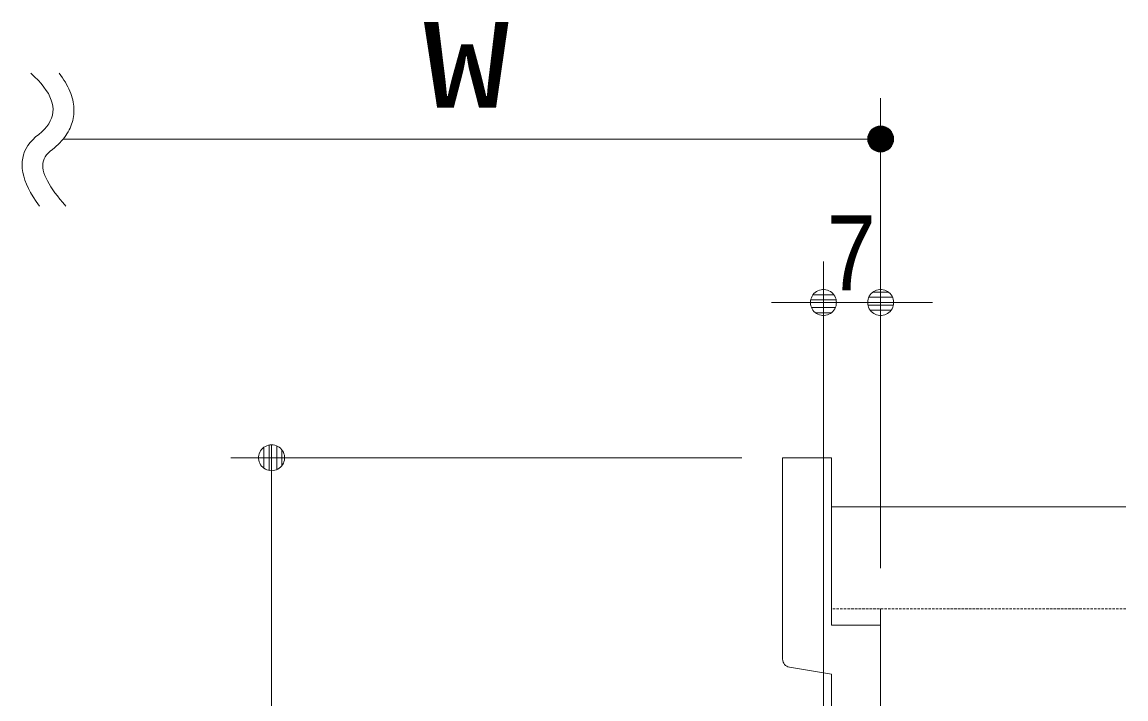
# Model space of a CAD drawing. Units: millimetres, scale not verified. Extents: x -6062 to 6062, y -3045 to 3045.
# Drawn here: x -2039 to -1498, y 1785 to 2116 of the extents above; entities that cross this region are included whole.
import ezdxf
from ezdxf.enums import TextEntityAlignment as Align

# ---------------------------------------------------------------- set-up
doc = ezdxf.new("R2010")
doc.units = ezdxf.units.MM
doc.header["$LTSCALE"] = 20
doc.linetypes.add('DASHED1', pattern=[1.8, 1.2, -0.6])
for name, color, linetype, lineweight in [('0-0_3一般', 7, 'Continuous', 9), ('0-1_2寸法-1', 7, 'Continuous', 9), ('0-2_0', 7, 'Continuous', 9), ('0-3_2寸法-3', 7, 'Continuous', 9)]:
    doc.layers.add(name, color=color, linetype=linetype, lineweight=lineweight)
doc.styles.add('ＭＳ ゴシック', font='')
doc.styles.add('ＭＳ Ｐゴシック', font='')
doc.styles.get('ＭＳ ゴシック').set_extended_font_data('MS Gothic')
doc.styles.get('ＭＳ Ｐゴシック').set_extended_font_data('MS PGothic')

# ---------------------------------------------------------------- blocks, each defined once
blk = doc.blocks.new('グループ-24')
at = {"layer": '0-0_3一般'}
for p, q in [((2420, 36084.7), (2420, 38056.9)), ((5780, 37576.9), (2900, 37576.9)), ((3380, 36576.9), (3380, 28176.9)), ((3380, 36416.9), (2900, 36416.9)), ((3380, 35296.9), (3380, 36416.9)), ((2486.8, 36005.7), (2900, 35936.9)), ((2900, 34552.9), (2900, 35936.9))]:
    blk.add_line(p, q, dxfattribs=at)
at = {"layer": '0-0_3一般', "linetype": 'DASHED1'}
blk.add_line((5780, 36576.9), (2900, 36576.9), dxfattribs=at)
at = {"layer": '0-0_3一般'}
blk.add_lwpolyline([(2900, 36416.9), (2900, 38056.9), (2420, 38056.9)], dxfattribs=at)
for start, end in [(180, 220.26884), (220.26884, 260.53768)]:
    blk.add_arc((2500, 36084.7), 80, start, end, dxfattribs=at)
blk = doc.blocks.new('_Dot')
at = {"layer": '0-2_0'}
for p, q in [((-10, 0), (-20, 0)), ((9.78, 2), (-9.78, 2)), ((7.99, 6), (-7.99, 6)), ((9.16, -3.98), (-9.16, -3.98)), ((6, -7.98), (-6, -7.98))]:
    blk.add_line(p, q, dxfattribs=at)
for points in [[(10, 0), (9.92, 1.25), (9.69, 2.49), (9.3, 3.68), (8.76, 4.82), (8.09, 5.88), (7.29, 6.85), (6.37, 7.71), (5.36, 8.44), (4.26, 9.05), (3.09, 9.51), (1.87, 9.82), (0.63, 9.98), (-0.63, 9.98), (-1.87, 9.82), (-3.09, 9.51), (-4.26, 9.05), (-5.36, 8.44), (-6.37, 7.71), (-7.29, 6.85), (-8.09, 5.88), (-8.76, 4.82), (-9.3, 3.68), (-9.69, 2.49), (-9.92, 1.25), (-10, 0), (0, 0)], [(-10, 0), (-9.92, -1.25), (-9.69, -2.49), (-9.3, -3.68), (-8.76, -4.82), (-8.09, -5.88), (-7.29, -6.85), (-6.37, -7.71), (-5.36, -8.44), (-4.26, -9.05), (-3.09, -9.51), (-1.87, -9.82), (-0.63, -9.98), (0.63, -9.98), (1.87, -9.82), (3.09, -9.51), (4.26, -9.05), (5.36, -8.44), (6.37, -7.71), (7.29, -6.85), (8.09, -5.88), (8.76, -4.82), (9.3, -3.68), (9.69, -2.49), (9.92, -1.25), (10, 0), (0, 0)]]:
    blk.add_lwpolyline(points, close=True, dxfattribs=at)
blk = doc.blocks.new('グループ-49')
at = {"layer": '0-3_2寸法-3'}
blk.add_line((-4884, 40565.6), (-4852.1, 40520.9), dxfattribs=at)
for points in [[(-4936.6, 41820.9), (-4899.1, 41786.4), (-4865.2, 41752.5), (-4834.8, 41719), (-4807.9, 41686), (-4784.6, 41653.4), (-4764.8, 41621.4), (-4748.6, 41589.8), (-4735.9, 41558.7), (-4726.7, 41528), (-4721, 41497.8), (-4718.9, 41468.2), (-4720.3, 41438.9), (-4725.3, 41410.2), (-4733.8, 41381.9), (-4745.8, 41354.1), (-4761.3, 41326.8), (-4780.4, 41300), (-4803, 41273.6), (-4829.2, 41247.7), (-4858.8, 41222.3), (-4890, 41196.9), (-4917.9, 41170.5), (-4942.5, 41143), (-4963.9, 41114.6), (-4981.8, 41085.2), (-4996.5, 41054.7), (-5007.8, 41023.2), (-5015.8, 40990.7), (-5020.4, 40957.1), (-5021.8, 40922.6), (-5019.8, 40887), (-5014.5, 40850.4), (-5005.8, 40812.8), (-4993.8, 40774.2), (-4978.5, 40734.5), (-4959.9, 40693.8), (-4937.9, 40652.1), (-4912.7, 40609.4), (-4884, 40565.6)], [(-4660.3, 41820.9), (-4643, 41798.6), (-4626.8, 41776.4), (-4611.9, 41754.3), (-4598.1, 41732.3), (-4585.5, 41710.3), (-4574.1, 41688.4), (-4563.7, 41666.5), (-4554.4, 41644.9), (-4546, 41623.4), (-4538.6, 41602.1), (-4532.2, 41580.9), (-4526.7, 41559.9), (-4522.2, 41539.1), (-4518.7, 41518.4), (-4516.2, 41498), (-4514.6, 41477.6), (-4514, 41457.5), (-4514.3, 41437.5), (-4515.7, 41417.7), (-4518, 41398), (-4521.2, 41378.6), (-4525.5, 41359.2), (-4530.7, 41340.1), (-4536.9, 41321.1), (-4544, 41302.3), (-4552.2, 41283.7), (-4561.3, 41265.2), (-4571.3, 41246.9), (-4582.4, 41228.7), (-4594.4, 41210.7), (-4607.4, 41192.9), (-4621.3, 41175.3), (-4636.2, 41157.8), (-4652.1, 41140.5), (-4669, 41123.4), (-4686.8, 41106.4), (-4705.6, 41089.6), (-4725.4, 41073), (-4746.1, 41056.5)], [(-4746.1, 41056.5), (-4765.3, 41039.5), (-4781.5, 41021.6), (-4794.9, 41002.9), (-4805.4, 40983.2), (-4813, 40962.7), (-4817.7, 40941.3), (-4819.4, 40919), (-4818.3, 40895.8), (-4814.2, 40871.8), (-4807.3, 40846.8), (-4798, 40821.1), (-4786.7, 40794.5), (-4773.3, 40767.2), (-4758, 40739.1), (-4740.6, 40710.3), (-4721.2, 40680.7), (-4699.8, 40650.3), (-4676.4, 40619.1), (-4651, 40587.1), (-4623.6, 40554.4), (-4594.2, 40520.9)]]:
    blk.add_lwpolyline(points, dxfattribs=at)
blk = doc.blocks.new('グループ-50')
at = {"layer": '0-3_2寸法-3'}
for p, q in [((3380, 39976.9), (3380, 41576.9)), ((3472.5, 41263.8), (3287.5, 41263.8)), ((3468.7, 41267.8), (3291.3, 41267.8)), ((3464.1, 41271.8), (3295.9, 41271.8)), ((3459.4, 41275.8), (3300.6, 41275.8)), ((3454.7, 41279.8), (3305.3, 41279.8)), ((3448.1, 41283.8), (3311.9, 41283.8)), ((3441.6, 41287.8), (3318.4, 41287.8)), ((3433.8, 41291.8), (3326.2, 41291.8)), ((3424.2, 41295.8), (3335.8, 41295.8)), ((3411.1, 41299.8), (3348.9, 41299.8)), ((3383.2, 41303.8), (3376.8, 41303.8)), ((-4620, 41176.9), (3380, 41176.9)), ((3507, 41175.8), (3253, 41175.8)), ((3506.9, 41179.8), (3253.1, 41179.8)), ((3506.7, 41171.8), (3253.3, 41171.8)), ((3506.6, 41183.8), (3253.4, 41183.8)), ((3506.4, 41167.8), (3253.6, 41167.8)), ((3506.3, 41187.8), (3253.7, 41187.8)), ((3506.1, 41163.8), (3253.9, 41163.8)), ((3506, 41191.8), (3254, 41191.8)), ((3505.8, 41159.8), (3254.2, 41159.8)), ((3505.6, 41195.8), (3254.4, 41195.8)), ((3505.3, 41155.8), (3254.7, 41155.8)), ((3504.8, 41199.8), (3255.2, 41199.8)), ((3503.9, 41203.8), (3256.1, 41203.8)), ((3502.9, 41207.8), (3257.1, 41207.8)), ((3502, 41211.8), (3258, 41211.8)), ((3501, 41215.8), (3259, 41215.8)), ((3499.4, 41219.8), (3260.6, 41219.8)), ((3497.8, 41223.8), (3262.2, 41223.8)), ((3496.1, 41227.8), (3263.9, 41227.8)), ((3494.4, 41231.8), (3265.6, 41231.8)), ((3492.6, 41235.8), (3267.4, 41235.8)), ((3490.1, 41239.8), (3269.9, 41239.8)), ((3487.7, 41243.8), (3272.3, 41243.8)), ((3485.2, 41247.8), (3274.8, 41247.8)), ((3482.7, 41251.8), (3277.3, 41251.8)), ((3479.3, 41255.8), (3280.7, 41255.8)), ((3475.9, 41259.8), (3284.1, 41259.8)), ((3504.3, 41151.8), (3255.7, 41151.8)), ((3503.3, 41147.8), (3256.7, 41147.8)), ((3502.4, 41143.8), (3257.6, 41143.8)), ((3501.4, 41139.8), (3258.6, 41139.8)), ((3500.1, 41135.8), (3259.9, 41135.8)), ((3498.5, 41131.8), (3261.5, 41131.8)), ((3496.8, 41127.8), (3263.2, 41127.8)), ((3495.2, 41123.8), (3264.8, 41123.8)), ((3493.5, 41119.8), (3266.5, 41119.8)), ((3491.2, 41115.8), (3268.8, 41115.8)), ((3488.7, 41111.8), (3271.3, 41111.8)), ((3486.3, 41107.8), (3273.7, 41107.8)), ((3483.8, 41103.8), (3276.2, 41103.8)), ((3480.8, 41099.8), (3279.2, 41099.8)), ((3477.4, 41095.8), (3282.6, 41095.8)), ((3474, 41091.8), (3286, 41091.8)), ((3470.5, 41087.8), (3289.5, 41087.8)), ((3466.1, 41083.8), (3293.9, 41083.8)), ((3461.4, 41079.8), (3298.6, 41079.8)), ((3456.7, 41075.8), (3303.3, 41075.8)), ((3451, 41071.8), (3309, 41071.8)), ((3444.5, 41067.8), (3315.5, 41067.8)), ((3437.9, 41063.8), (3322.1, 41063.8)), ((3428.4, 41059.8), (3331.6, 41059.8)), ((3418.4, 41055.8), (3341.6, 41055.8)), ((3401.7, 41051.8), (3358.3, 41051.8))]:
    blk.add_line(p, q, dxfattribs=at)
blk.add_circle((3380, 41176.9), 127.1, dxfattribs=at)
blk.add_circle((3380, 41176.9), 127.1, dxfattribs=at)
blk.add_blockref('グループ-49', (0, 0), dxfattribs=at)
at = {"layer": '0-3_2寸法-3', "style": 'ＭＳ ゴシック', "width": 1.5}
blk.add_text('W', height=836.9, dxfattribs=at).set_placement((-1100.9, 41233.7), align=Align.BOTTOM_LEFT)

msp = doc.modelspace()

# ---------------------------------------------------------------- linework, layer by layer
at = {"layer": '0-1_2寸法-1'}
for p, q in [((-1646.5, 1617.64), (-1646.5, 1998.84)), ((-1618.5, 1848.84), (-1618.5, 1998.84)), ((-1659.21, 1978.84), (-1671.92, 1978.84)), ((-1646.5, 1978.84), (-1618.5, 1978.84)), ((-1605.79, 1978.84), (-1593.08, 1978.84)), ((-1686.5, 1902.84), (-1936.5, 1902.84)), ((-1916.5, 1890.13), (-1916.5, 1347.56))]:
    msp.add_line(p, q, dxfattribs=at)

# ---------------------------------------------------------------- block references
at = {"layer": '0-0_3一般', "xscale": 0.05, "yscale": 0.05}
msp.add_blockref('グループ-24', (-1787.5, 0), dxfattribs=at)
at = {"layer": '0-1_2寸法-1', "xscale": 0.6356201, "yscale": 0.6356201}
msp.add_blockref('_Dot', (-1646.5, 1978.84), dxfattribs=at)
for p, rotation in [((-1618.5, 1978.84), 180), ((-1916.5, 1902.84), 90)]:
    msp.add_blockref('_Dot', p, dxfattribs=dict(at, rotation=rotation))
at = {"layer": '0-3_2寸法-3', "xscale": 0.05, "yscale": 0.05}
msp.add_blockref('グループ-50', (-1787.5, 0), dxfattribs=at)

# ---------------------------------------------------------------- texts
at = {"layer": '0-1_2寸法-1', "style": 'ＭＳ Ｐゴシック', "width": 0.9}
msp.add_text('7', height=36.66, dxfattribs=at).set_placement((-1644.9, 1973.79), align=Align.BOTTOM_LEFT)

doc.saveas('drawing.dxf')
